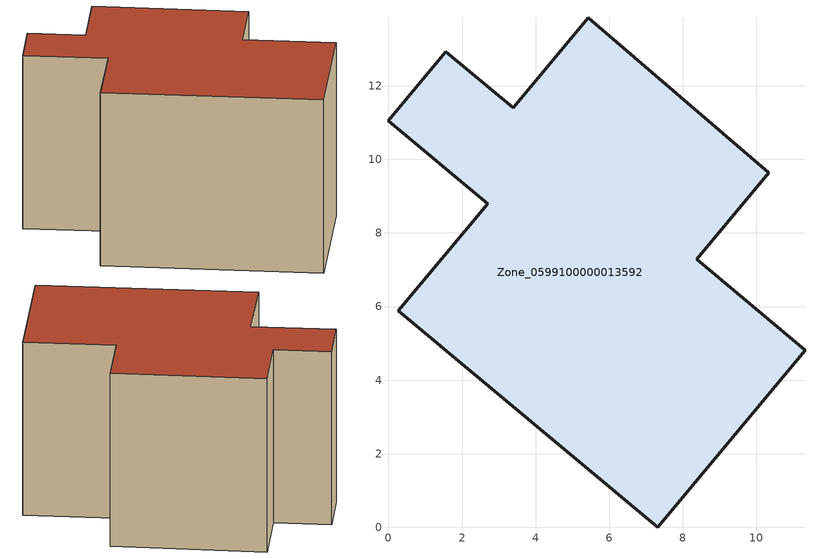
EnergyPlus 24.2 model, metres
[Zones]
Zone_0599100000013592
 floor ground (C_G): 8.38,7.29 11.32,4.81 7.32,0 0.27,5.89 2.7,8.8 0,11.05 1.55,12.93 3.39,11.4 5.43,13.85 10.34,9.64 z0
 wall outside (C_F): 3.39,11.4 1.55,12.93 0,11.05 2.7,8.8 0.27,5.89 7.32,0 11.32,4.81 8.38,7.29 10.34,9.64 5.43,13.85 3.39,11.4 z0:7.66
 roof outside (C_R): 10.34,9.64 5.43,13.85 3.39,11.4 1.55,12.93 0,11.05 2.7,8.8 0.27,5.89 7.32,0 11.32,4.81 8.38,7.29 z7.66
[BUILDING]
Pand.0599100000013592: North Axis=0; Terrain=City; Loads Convergence Tolerance Value=0.04; Temperature Convergence Tolerance Value=0.4; Solar Distribution=FullExterior; Maximum Number of Warmup Days=25; Minimum Number of Warmup Days=1
[Site:Location]
Rotterdam.The.Hague.AP_ZH_NLD Design_Conditions: Latitude=51.96; Longitude=4.45; Time Zone=1; Elevation=-4.5
[SITE:GROUNDTEMPERATURE:BUILDINGSURFACE]
18, 18, 18, 18, 18, 18, 18, 18, 18, 18, 18, 18
[MATERIAL] Thermal Absorptance=0.9; Solar Absorptance=0.7; Visible Absorptance=0.7
Name | Roughness | Thickness | Conductivity | Density | Specific Heat
G.TC.1946-1964 | MediumSmooth | 0.15 | 1 | 540 | 1210
F.TC.1946-1964 | Rough | 0.3 | 0.857143 | 1920 | 840
R.TC.1946-1964 | MediumRough | 0.2 | 0.235294 | 1500 | 1000
[CONSTRUCTION]
C_G: G.TC.1946-1964
C_F: F.TC.1946-1964
C_R: R.TC.1946-1964
[ZONE]
Zone_0599100000013592: Type=1; Multiplier=1; Ceiling Height=Autocalculate; Volume=Autocalculate; Floor Area=autocalculate; Part of Total Floor Area=Yes
[ZONEINFILTRATION:DESIGNFLOWRATE]
Infil_Zone_0599100000013592: Zone or ZoneList or Space or SpaceList=Zone_0599100000013592; Schedule=AlwaysOn; Design Flow Rate Calculation Method=Flow/Area; Flow Rate per Floor Area=0.003; Constant Term Coefficient=1; Temperature Term Coefficient=0; Velocity Term Coefficient=0; Velocity Squared Term Coefficient=0
[HVACTEMPLATE:ZONE:IDEALLOADSAIRSYSTEM]
Zone_0599100000013592: Maximum Heating Supply Air Temperature=50; Minimum Cooling Supply Air Temperature=13; Maximum Heating Supply Air Humidity Ratio=0.0156; Minimum Cooling Supply Air Humidity Ratio=0.0077; Heating Limit=NoLimit; Cooling Limit=NoLimit; Dehumidification Control Type=ConstantSensibleHeatRatio; Cooling Sensible Heat Ratio=0.7; Dehumidification Setpoint=60; Humidification Control Type=None; Humidification Setpoint=30; Outdoor Air Method=None; Outdoor Air Flow Rate per Person=0.00944; Outdoor Air Flow Rate per Zone Floor Area=0; Outdoor Air Flow Rate per Zone=0; Demand Controlled Ventilation Type=None; Outdoor Air Economizer Type=NoEconomizer; Heat Recovery Type=None; Sensible Heat Recovery Effectiveness=0.7; Latent Heat Recovery Effectiveness=0.65
[ZONECONTROL:THERMOSTAT]
ThermostatControl_Zone_0599100000013592: Zone or ZoneList=Zone_0599100000013592; Control Type Schedule=DualSetpointControlType; Control 1=Thermostat_Zone_0599100000013592; Temperature Difference Between Cutout And Setpoint=0
[THERMOSTATSETPOINT:DUALSETPOINT]
Thermostat_Zone_0599100000013592: Heating Setpoint Temperature Schedule=HeatingSetpoint_Zone_0599100000013592; Cooling Setpoint Temperature Schedule=CoolingSetpoint_Zone_0599100000013592
[SCHEDULE:COMPACT]
HeatingSetpoint_Zone_0599100000013592: Through: 12/31, For: AllDays, Until: 24:00, 21
CoolingSetpoint_Zone_0599100000013592: Through: 12/31, For: AllDays, Until: 24:00, 24
DualSetpointControlType: Through: 12/31, For: AllDays, Until: 24:00, 4
AlwaysOn: Through: 12/31, For: AllDays, Until: 24:00, 1
